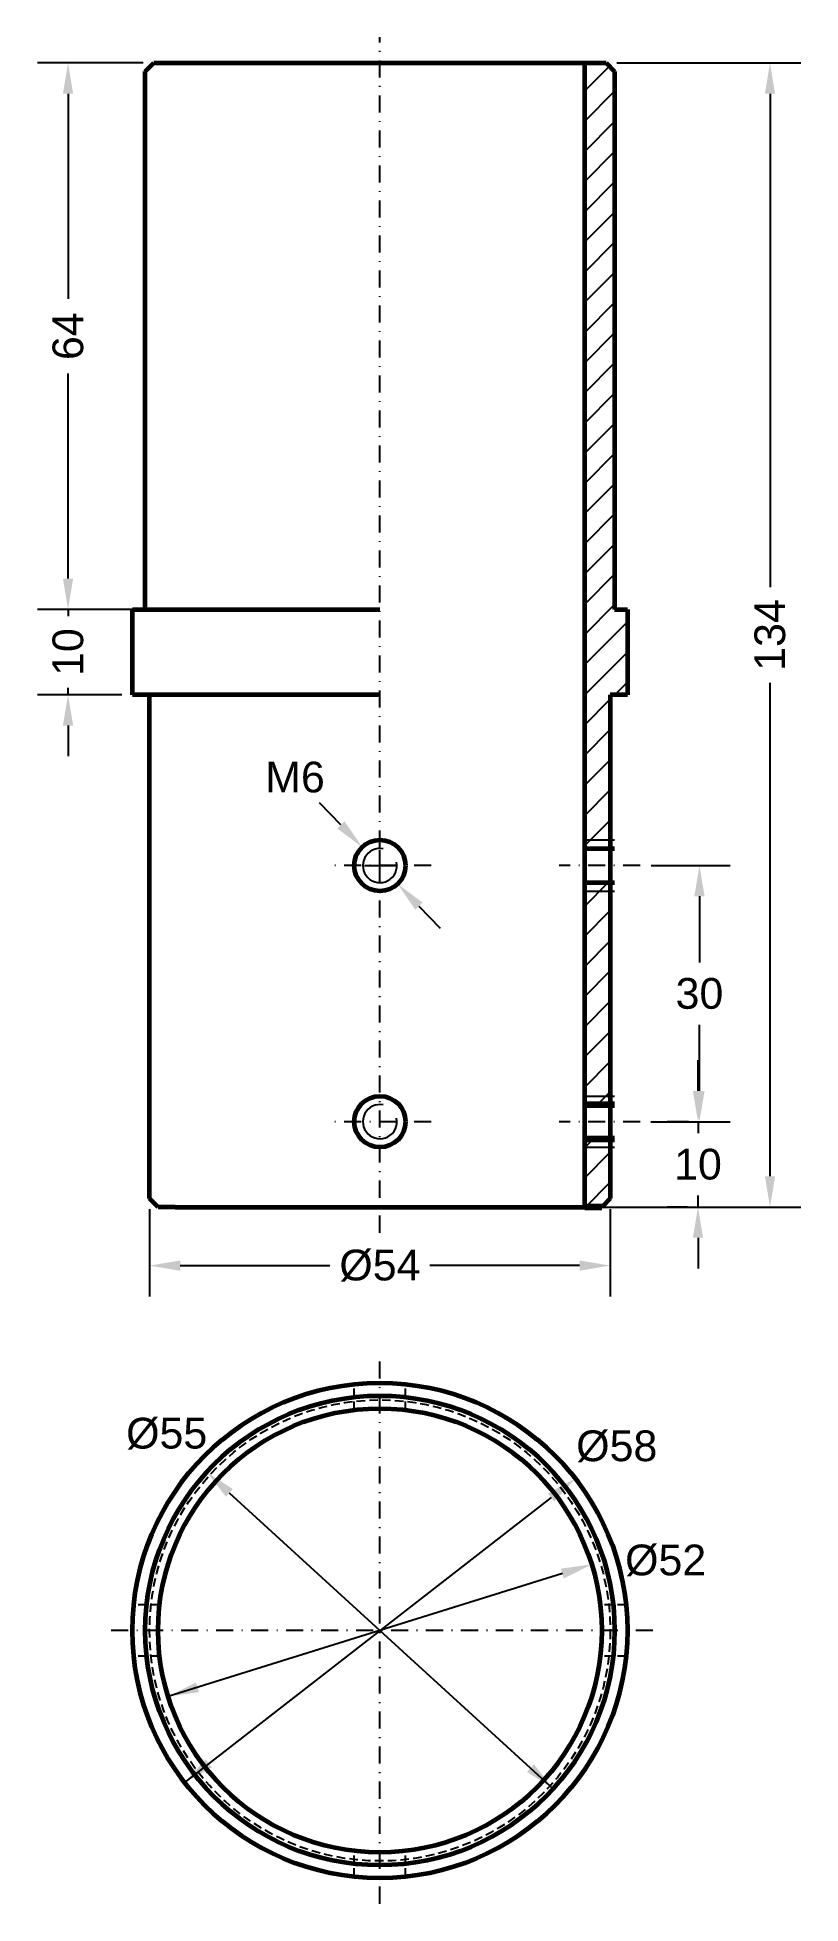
# Model space of a CAD drawing. Extents: x -40 to 49, y -217 to 2.
import ezdxf

# ---------------------------------------------------------------- set-up
doc = ezdxf.new("R2010")
doc.units = 0
doc.header["$LTSCALE"] = 4
doc.header["$MEASUREMENT"] = 0
doc.linetypes.add('DASHDOT', pattern=[1, 0.5, -0.25, 0, -0.25])
doc.linetypes.add('DASHED', pattern=[0.375, 0.25, -0.125])
doc.layers.get('0').update_dxf_attribs({"linetype": 'CONTINUOUS'})
doc.layers.get('Defpoints').update_dxf_attribs({"linetype": 'CONTINUOUS'})
doc.styles.get("Standard").update_dxf_attribs({"font": 'ARIAL.TTF'})
doc.dimstyles.get("Standard").update_dxf_attribs({"dimtxt": 0.18, "dimasz": 0.18, "dimexe": 0.18, "dimexo": 0.0625, "dimgap": 0.09, "dimtad": 0, "dimtih": 1, "dimtoh": 1, "dimdec": 4, "dimzin": 0, "dimdsep": 46, "dimtxsty": 'Standard', "dimcen": 0.09, "dimadec": 0, "dimazin": 0, "dimtfac": 1, "dimtdec": 4, "dimtofl": 0, "dimtmove": 0, "dimatfit": 3, "dimfxl": 1, "dimtolj": 1, "dimtzin": 0, "dimarcsym": 0})

# ---------------------------------------------------------------- blocks, each defined once
blk = doc.blocks.new('*D1')
at = {"color": 0, "linetype": 'ByBlock', "lineweight": -2}
for p, q in [((27.75, -1), (49.32, -1)), ((45.72, -4.6), (45.72, -62.4)), ((45.72, -131.4), (45.72, -73.6)), ((25.25, -135), (49.32, -135))]:
    blk.add_line(p, q, dxfattribs=at)
at = {"color": 0}
for points in [[(46.32, -4.6), (45.12, -4.6), (45.72, -1)], [(45.12, -131.4), (46.32, -131.4), (45.72, -135)]]:
    blk.add_solid(points, dxfattribs=at)
at = {"layer": 'Defpoints', "color": 0}
for p in [(26.5, -1), (24, -135), (45.72, -135)]:
    blk.add_point(p, dxfattribs=at)
at = {"color": 0, "linetype": 'ByBlock', "insert": (45.72, -68), "char_height": 3.6, "attachment_point": 5, "rotation": 90}
blk.add_mtext('\\A1;134', dxfattribs=at)
blk = doc.blocks.new('*D2')
at = {"color": 0, "linetype": 'ByBlock', "lineweight": -2}
for p, q in [((-27.75, -1), (-40.15, -1)), ((-36.55, -4.6), (-36.55, -28.62)), ((-36.55, -61.4), (-36.55, -37.38)), ((-28.75, -65), (-40.15, -65))]:
    blk.add_line(p, q, dxfattribs=at)
at = {"color": 0}
for points in [[(-35.95, -4.6), (-37.15, -4.6), (-36.55, -1)], [(-37.15, -61.4), (-35.95, -61.4), (-36.55, -65)]]:
    blk.add_solid(points, dxfattribs=at)
at = {"layer": 'Defpoints', "color": 0}
for p in [(-26.5, -1), (-36.55, -65), (-27.5, -65)]:
    blk.add_point(p, dxfattribs=at)
at = {"color": 0, "linetype": 'ByBlock', "insert": (-36.55, -33), "char_height": 3.6, "attachment_point": 5, "rotation": 90}
blk.add_mtext('\\A1;64', dxfattribs=at)
blk = doc.blocks.new('*D3')
at = {"color": 0, "linetype": 'ByBlock', "lineweight": -2}
for p, q in [((-36.55, -61.4), (-36.55, -57.8)), ((-30.25, -65), (-40.15, -65)), ((-36.55, -65), (-36.55, -65.8)), ((-36.55, -75), (-36.55, -74.2)), ((-30.25, -75), (-40.15, -75)), ((-36.55, -78.6), (-36.55, -82.2))]:
    blk.add_line(p, q, dxfattribs=at)
at = {"color": 0}
for points in [[(-37.15, -61.4), (-35.95, -61.4), (-36.55, -65)], [(-35.95, -78.6), (-37.15, -78.6), (-36.55, -75)]]:
    blk.add_solid(points, dxfattribs=at)
at = {"layer": 'Defpoints', "color": 0}
for p in [(-29, -65), (-36.55, -75), (-29, -75)]:
    blk.add_point(p, dxfattribs=at)
at = {"color": 0, "linetype": 'ByBlock', "insert": (-36.55, -70), "char_height": 3.6, "attachment_point": 5, "rotation": 90}
blk.add_mtext('\\A1;10', dxfattribs=at)
blk = doc.blocks.new('*D5')
at = {"color": 0, "linetype": 'ByBlock', "lineweight": -2}
for p, q in [((31.81, -95), (41.05, -95)), ((37.45, -98.6), (37.45, -106.36)), ((37.45, -121.4), (37.45, -113.64)), ((31.75, -125), (41.05, -125))]:
    blk.add_line(p, q, dxfattribs=at)
at = {"color": 0}
for points in [[(38.05, -98.6), (36.85, -98.6), (37.45, -95)], [(36.85, -121.4), (38.05, -121.4), (37.45, -125)]]:
    blk.add_solid(points, dxfattribs=at)
at = {"layer": 'Defpoints', "color": 0}
for p in [(30.56, -95), (30.5, -125), (37.45, -125)]:
    blk.add_point(p, dxfattribs=at)
at = {"color": 0, "ltscale": 4, "insert": (37.45, -110), "char_height": 3.6, "attachment_point": 5}
blk.add_mtext('\\A1;30', dxfattribs=at)
blk = doc.blocks.new('*D6')
at = {"color": 0, "linetype": 'ByBlock', "lineweight": -2}
for p, q in [((-4.58, -90.24), (-7.07, -87.65)), ((4.58, -99.76), (7.07, -102.35))]:
    blk.add_line(p, q, dxfattribs=at)
at = {"color": 0, "linetype": 'ByBlock'}
for p, q in [((0, -96.8), (0, -93.2)), ((-1.8, -95), (1.8, -95))]:
    blk.add_line(p, q, dxfattribs=at)
at = {"color": 0}
for points in [[(-5.01, -90.66), (-4.14, -89.83), (-2.08, -92.84)], [(5.01, -99.34), (4.14, -100.17), (2.08, -97.16)]]:
    blk.add_solid(points, dxfattribs=at)
at = {"layer": 'Defpoints', "color": 0}
for p in [(-2.08, -92.84), (2.08, -97.16)]:
    blk.add_point(p, dxfattribs=at)
at = {"color": 0, "ltscale": 4, "insert": (-9.95, -84.66), "char_height": 3.6, "attachment_point": 5}
blk.add_mtext('\\A1;M6', dxfattribs=at)
blk = doc.blocks.new('*D7')
at = {"color": 0, "linetype": 'ByBlock', "lineweight": -2}
blk.add_line((20.06, -169.01), (-22.9, -202.38), dxfattribs=at)
at = {"color": 0}
for points in [[(20.43, -169.48), (19.69, -168.53), (22.9, -166.8)], [(-20.43, -199.69), (-19.69, -200.64), (-22.9, -202.38)]]:
    blk.add_solid(points, dxfattribs=at)
at = {"layer": 'Defpoints', "color": 0}
for p in [(22.9, -166.8), (-22.9, -202.38)]:
    blk.add_point(p, dxfattribs=at)
at = {"color": 0, "linetype": 'ByBlock', "insert": (27.76, -163.03), "char_height": 3.6, "attachment_point": 5}
blk.add_mtext('\\A1;%%c58', dxfattribs=at)
blk = doc.blocks.new('*D10')
at = {"color": 0, "linetype": 'ByBlock', "lineweight": -2}
blk.add_line((-17.65, -168.47), (20.31, -203.13), dxfattribs=at)
at = {"color": 0}
for points in [[(-17.24, -168.03), (-18.05, -168.91), (-20.31, -166.04)], [(17.24, -201.15), (18.05, -200.26), (20.31, -203.13)]]:
    blk.add_solid(points, dxfattribs=at)
at = {"layer": 'Defpoints', "color": 0}
for p in [(-20.31, -166.04), (20.31, -203.13)]:
    blk.add_point(p, dxfattribs=at)
at = {"color": 0, "linetype": 'ByBlock', "insert": (-24.99, -161.55), "char_height": 3.6, "attachment_point": 5}
blk.add_mtext('\\A1;%%c55', dxfattribs=at)
blk = doc.blocks.new('*D13')
at = {"color": 0, "linetype": 'ByBlock', "lineweight": -2}
blk.add_line((21.39, -177.92), (-24.82, -192.32), dxfattribs=at)
at = {"color": 0}
for points in [[(21.56, -178.5), (21.21, -177.35), (24.82, -176.85)], [(-21.56, -190.68), (-21.21, -191.82), (-24.82, -192.32)]]:
    blk.add_solid(points, dxfattribs=at)
at = {"layer": 'Defpoints', "color": 0}
for p in [(24.82, -176.85), (-24.82, -192.32)]:
    blk.add_point(p, dxfattribs=at)
at = {"color": 0, "ltscale": 4, "insert": (33.49, -176.4), "char_height": 3.6, "attachment_point": 5}
blk.add_mtext('\\A1;%%c52', dxfattribs=at)
blk = doc.blocks.new('*D15')
at = {"color": 0, "linetype": 'ByBlock', "lineweight": -2}
for p, q in [((37.28, -121.4), (37.28, -117.8)), ((36.2, -125), (33.68, -125)), ((37.28, -125), (37.28, -126.36)), ((36.03, -135), (33.68, -135)), ((37.28, -135), (37.28, -133.64)), ((37.28, -138.6), (37.28, -142.2))]:
    blk.add_line(p, q, dxfattribs=at)
at = {"color": 0}
for points in [[(36.68, -121.4), (37.88, -121.4), (37.28, -125)], [(37.88, -138.6), (36.68, -138.6), (37.28, -135)]]:
    blk.add_solid(points, dxfattribs=at)
at = {"layer": 'Defpoints', "color": 0}
for p in [(37.45, -125), (37.28, -135), (37.28, -135)]:
    blk.add_point(p, dxfattribs=at)
at = {"color": 0, "ltscale": 4, "insert": (37.28, -130), "char_height": 3.6, "attachment_point": 5}
blk.add_mtext('\\A1;10', dxfattribs=at)
blk = doc.blocks.new('*D16')
at = {"color": 0, "linetype": 'ByBlock', "lineweight": -2}
for p, q in [((-27, -135.25), (-27, -145.46)), ((27, -135.25), (27, -145.46)), ((-23.4, -141.86), (-5.86, -141.86)), ((23.4, -141.86), (5.86, -141.86))]:
    blk.add_line(p, q, dxfattribs=at)
at = {"color": 0}
for points in [[(-23.4, -141.26), (-23.4, -142.46), (-27, -141.86)], [(23.4, -142.46), (23.4, -141.26), (27, -141.86)]]:
    blk.add_solid(points, dxfattribs=at)
at = {"layer": 'Defpoints', "color": 0}
for p in [(-27, -134), (27, -134), (27, -141.86)]:
    blk.add_point(p, dxfattribs=at)
at = {"color": 0, "ltscale": 4, "insert": (0, -141.86), "char_height": 3.6, "attachment_point": 5}
blk.add_mtext('\\A1;%%C54', dxfattribs=at)

msp = doc.modelspace()

# ---------------------------------------------------------------- hatches: boundary and pattern name
at = {"ltscale": 4}
h = msp.add_hatch(dxfattribs=at)
h.set_pattern_fill('ANSI31', color=256, scale=20, style=0)
h.paths.add_polyline_path([(27, -92), (27, -75), (29, -75), (29, -65), (27.5, -65), (27.5, -2), (26.5, -1), (24, -1), (24, -65), (24, -75), (24, -92)])
h.paths.add_polyline_path([(27, -93), (27, -92), (24, -92), (24, -93)])
h.paths.add_polyline_path([(27, -98), (27, -97), (24, -97), (24, -98)])
h.paths.add_polyline_path([(27, -122), (27, -98), (24, -98), (24, -122)])
h.paths.add_polyline_path([(27, -123), (27, -122), (24, -122), (24, -123)])
h.paths.add_polyline_path([(27, -134), (27, -128), (24, -128), (24, -135), (26, -135)])
h.paths.add_polyline_path([(27, -128), (27, -127), (24, -127), (24, -128)])

# ---------------------------------------------------------------- linework, layer by layer
at = {"linetype": 'DASHDOT'}
for p, q in [((0, -138), (0, 2)), ((6, -95), (-6, -95)), ((30.5, -95), (21, -95)), ((6, -125), (-6, -125)), ((30.5, -125), (21, -125)), ((0, -216.59), (0, -152.59)), ((32, -184.59), (-32, -184.59))]:
    msp.add_line(p, q, dxfattribs=at)
at = {"color": 0, "lineweight": 60}
for p, q in [((-27.5, -2), (-26.5, -1)), ((-27.5, -65), (-27.5, -2)), ((-26.5, -1), (-24, -1)), ((24, -1), (26.5, -1)), ((24, -65), (24, -1)), ((26.5, -1), (27.5, -2)), ((27.5, -2), (27.5, -65)), ((-29, -75), (-29, -65)), ((-29, -65), (0, -65)), ((24, -75), (24, -65)), ((27.5, -65), (29, -65)), ((29, -65), (29, -75)), ((0, -75), (-29, -75)), ((-27, -134), (-27, -75)), ((24, -135), (24, -75)), ((29, -75), (27, -75)), ((27, -75), (27, -134)), ((-26, -135), (-27, -134)), ((-24, -135), (-26, -135)), ((27, -134), (26, -135))]:
    msp.add_line(p, q, dxfattribs=at)
at = {"linetype": 'ByBlock', "lineweight": 60}
for p, q in [((-24, -1), (24, -1)), ((24, -93), (27.5, -93)), ((24, -97), (27.5, -97)), ((-24, -135), (24, -135))]:
    msp.add_line(p, q, dxfattribs=at)
at = {"linetype": 'ByBlock'}
for p, q in [((24, -92), (27.5, -92)), ((24, -98), (27.5, -98)), ((24, -122), (27.5, -122)), ((24, -128), (27.5, -128))]:
    msp.add_line(p, q, dxfattribs=at)
at = {"linetype": 'ByBlock', "lineweight": 100}
for p, q in [((24, -123), (27.5, -123)), ((24, -127), (27.5, -127))]:
    msp.add_line(p, q, dxfattribs=at)
at = {"color": 0, "lineweight": 100}
msp.add_line((26, -135), (24, -135), dxfattribs=at)
at = {"linetype": 'DASHED'}
for p, q in [((-3, -158.76), (-3, -155.74)), ((3, -158.76), (3, -155.74)), ((-25.83, -181.59), (-28.84, -181.59)), ((28.84, -181.59), (25.83, -181.59)), ((-25.83, -187.59), (-28.84, -187.59)), ((28.84, -187.59), (25.83, -187.59)), ((-3, -213.43), (-3, -210.41)), ((3, -213.43), (3, -210.41))]:
    msp.add_line(p, q, dxfattribs=at)
at = {"linetype": 'ByBlock', "lineweight": 60}
for centre, radius in [((0, -95), 3), ((0, -125), 3), ((0, -184.59), 29), ((0, -184.59), 26)]:
    msp.add_circle(centre, radius, dxfattribs=at)
at = {"lineweight": 60}
msp.add_circle((0, -184.59), 27.5, dxfattribs=at)
at = {"linetype": 'DASHED', "lineweight": 25}
msp.add_circle((0, -184.59), 27, dxfattribs=at)
at = {"linetype": 'ByBlock'}
for centre in [(0, -95), (0, -125)]:
    msp.add_arc(centre, 2, 78.5408, 11.4592, dxfattribs=at)

# ---------------------------------------------------------------- dimensions: what is measured, and where the dimension line sits
for base, p1, p2, override, picture, middle in [((-36.55, -65), (-26.5, -1), (-27.5, -65), {"dimscale": 20, "dimtad": 0, "dimjust": 0, "dimtih": 1, "dimtoh": 0, "dimdec": 0, "dimtix": 0, "dimtofl": 1, "dimtmove": 2, "dimatfit": 3, "dimtzin": 0}, '*D2', (-36.55, -33)), ((45.72, -135), (26.5, -1), (24, -135), {"dimscale": 20, "dimtad": 0, "dimjust": 0, "dimtih": 1, "dimtoh": 0, "dimdec": 0, "dimtix": 0, "dimtofl": 1, "dimtmove": 2, "dimatfit": 3, "dimtzin": 0}, '*D1', (45.72, -68)), ((-36.55, -75), (-29, -65), (-29, -75), {"dimscale": 20, "dimtad": 0, "dimjust": 0, "dimtih": 1, "dimtoh": 0, "dimdec": 0, "dimdsep": 46, "dimlunit": 2, "dimtix": 0, "dimtofl": 1, "dimtmove": 2, "dimatfit": 3, "dimtzin": 0}, '*D3', (-36.55, -70))]:
    dim = msp.add_linear_dim(base=base, p1=p1, p2=p2, angle=90, dimstyle='Standard', override=override, dxfattribs=at)
    dim.commit()
    dim.dimension.update_dxf_attribs({"geometry": picture, "text_midpoint": middle, "text_rotation": 90})
dim = msp.add_diameter_dim_2p(p1=(2.08, -97.16), p2=(-2.08, -92.84), text='M6', dimstyle='Standard', override={"dimscale": 20, "dimdec": 0, "dimlfac": 1, "dimtmove": 2}, dxfattribs=at)
dim.commit()
dim.dimension.update_dxf_attribs({"geometry": '*D6', "text_midpoint": (-9.95, -84.66), "dimtype": 163})
for base, p1, p2, picture, middle in [((37.45, -125), (30.56, -95), (30.5, -125), '*D5', (37.45, -110)), ((37.28, -135), (37.45, -125), (37.28, -135), '*D15', (37.28, -130))]:
    dim = msp.add_linear_dim(base=base, p1=p1, p2=p2, angle=90, dimstyle='Standard', override={"dimscale": 20, "dimtoh": 0, "dimdec": 0, "dimtofl": 1, "dimtmove": 2}, dxfattribs=at)
    dim.commit()
    dim.dimension.update_dxf_attribs({"geometry": picture, "text_midpoint": middle})
dim = msp.add_linear_dim(base=(27, -141.86), p1=(-27, -134), p2=(27, -134), text='%%C54', dimstyle='Standard', override={"dimscale": 20, "dimtoh": 0, "dimdec": 0, "dimtofl": 1, "dimtmove": 2}, dxfattribs=at)
dim.commit()
dim.dimension.update_dxf_attribs({"geometry": '*D16', "text_midpoint": (0, -141.86)})
for p1, p2, picture, middle in [((20.31, -203.13), (-20.31, -166.04), '*D10', (-24.99, -161.55)), ((-22.9, -202.38), (22.9, -166.8), '*D7', (27.76, -163.03)), ((-24.82, -192.32), (24.82, -176.85), '*D13', (33.49, -176.4))]:
    dim = msp.add_diameter_dim_2p(p1=p1, p2=p2, dimstyle='Standard', override={"dimscale": 20, "dimdec": 0, "dimtmove": 2}, dxfattribs=at)
    dim.commit()
    dim.dimension.update_dxf_attribs({"geometry": picture, "text_midpoint": middle, "dimtype": 163})

doc.saveas('drawing.dxf')
